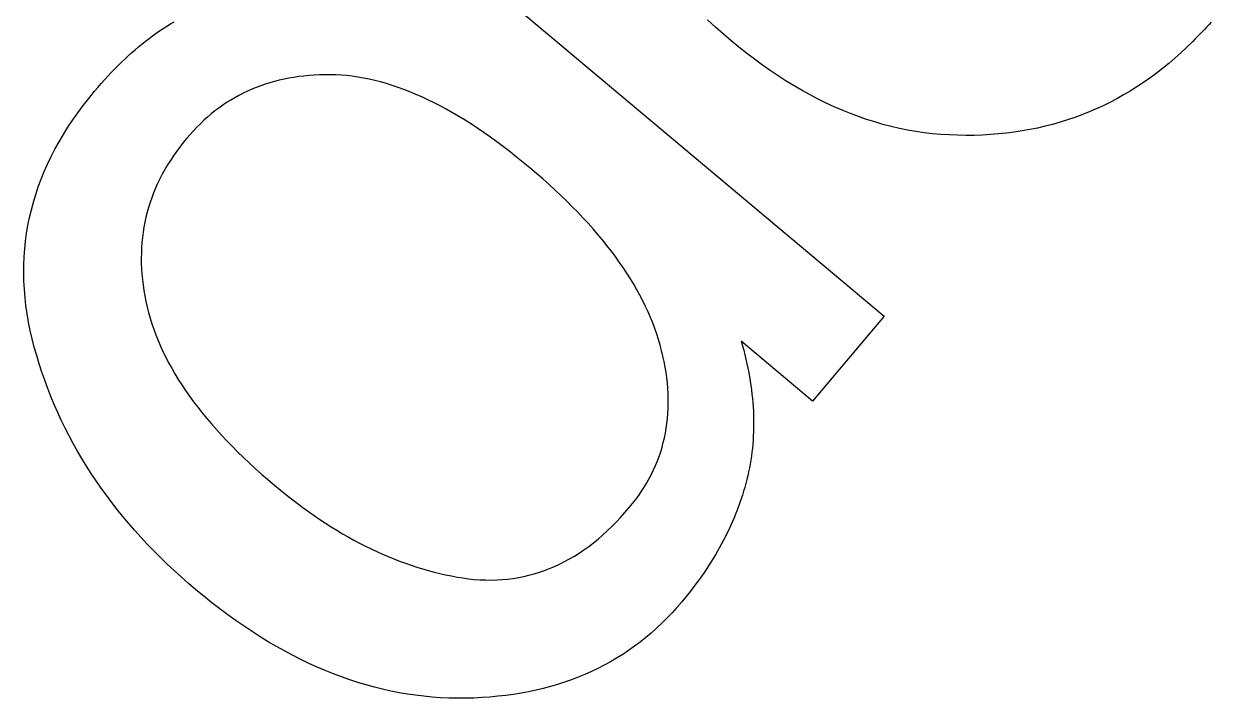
# Model space of a CAD drawing. Header units: metres. Extents: x -53 to 53, y -52 to 53.
# Drawn here: x -31.21 to -25.93, y 23.07 to 26.07 of the extents above; entities that cross this region are included whole.
import ezdxf

# ---------------------------------------------------------------- set-up
doc = ezdxf.new("R2010")
doc.units = ezdxf.units.M

msp = doc.modelspace()

# ---------------------------------------------------------------- linework, layer by layer
for p, q in [((-30.8185, 27.6478), (-27.3866, 24.7681)), ((-30.5881, 26.0456), (-30.5721, 26.0559)), ((-30.5721, 26.0559), (-30.5562, 26.0659)), ((-30.5562, 26.0659), (-30.5401, 26.0755)), ((-28.1361, 26.0519), (-28.1705, 26.0836)), ((-28.1015, 26.0212), (-28.1361, 26.0519)), ((-25.9534, 26.0523), (-25.9634, 26.0416)), ((-25.9435, 26.063), (-25.9534, 26.0523)), ((-25.9338, 26.0737), (-25.9435, 26.063)), ((-30.6667, 25.9889), (-30.6511, 26.0009)), ((-30.6511, 26.0009), (-30.6355, 26.0126)), ((-30.6355, 26.0126), (-30.6197, 26.024)), ((-30.6197, 26.024), (-30.6039, 26.0349)), ((-30.6039, 26.0349), (-30.5881, 26.0456)), ((-28.0669, 25.9915), (-28.1015, 26.0212)), ((-25.9942, 26.0095), (-26.0047, 25.9988)), ((-25.9838, 26.0202), (-25.9942, 26.0095)), ((-25.9735, 26.0309), (-25.9838, 26.0202)), ((-25.9634, 26.0416), (-25.9735, 26.0309)), ((-30.7285, 25.9372), (-30.7132, 25.9507)), ((-30.7132, 25.9507), (-30.6978, 25.9637)), ((-30.6978, 25.9637), (-30.6823, 25.9765)), ((-30.6823, 25.9765), (-30.6667, 25.9889)), ((-28.0321, 25.9628), (-28.0669, 25.9915)), ((-27.9973, 25.9351), (-28.0321, 25.9628)), ((-26.0417, 25.9624), (-26.0683, 25.9375)), ((-26.0154, 25.9881), (-26.0417, 25.9624)), ((-26.0047, 25.9988), (-26.0154, 25.9881)), ((-30.7893, 25.8801), (-30.7742, 25.8949)), ((-30.7742, 25.8949), (-30.759, 25.9093)), ((-30.759, 25.9093), (-30.7438, 25.9235)), ((-30.7438, 25.9235), (-30.7285, 25.9372)), ((-27.9624, 25.9085), (-27.9973, 25.9351)), ((-27.9274, 25.8828), (-27.9624, 25.9085)), ((-26.0953, 25.9134), (-26.1226, 25.8901)), ((-26.0683, 25.9375), (-26.0953, 25.9134)), ((-30.8341, 25.8336), (-30.8192, 25.8494)), ((-30.8192, 25.8494), (-30.8043, 25.8649)), ((-30.8043, 25.8649), (-30.7893, 25.8801)), ((-27.8923, 25.8582), (-27.9274, 25.8828)), ((-27.8571, 25.8346), (-27.8923, 25.8582)), ((-26.1782, 25.846), (-26.2065, 25.8252)), ((-26.1502, 25.8676), (-26.1782, 25.846)), ((-26.1226, 25.8901), (-26.1502, 25.8676)), ((-30.8784, 25.7839), (-30.8637, 25.8008)), ((-30.8637, 25.8008), (-30.849, 25.8174)), ((-30.849, 25.8174), (-30.8341, 25.8336)), ((-30.1552, 25.7908), (-30.1751, 25.7833)), ((-30.135, 25.7977), (-30.1552, 25.7908)), ((-30.1145, 25.8041), (-30.135, 25.7977)), ((-30.0938, 25.81), (-30.1145, 25.8041)), ((-30.0727, 25.8154), (-30.0938, 25.81)), ((-30.0514, 25.8202), (-30.0727, 25.8154)), ((-30.0297, 25.8245), (-30.0514, 25.8202)), ((-30.0078, 25.8283), (-30.0297, 25.8245)), ((-29.9856, 25.8315), (-30.0078, 25.8283)), ((-29.9631, 25.8343), (-29.9856, 25.8315)), ((-29.9402, 25.8364), (-29.9631, 25.8343)), ((-29.9172, 25.8381), (-29.9402, 25.8364)), ((-29.8938, 25.8392), (-29.9172, 25.8381)), ((-29.8701, 25.8398), (-29.8938, 25.8392)), ((-29.8461, 25.8398), (-29.8701, 25.8398)), ((-29.822, 25.8393), (-29.8461, 25.8398)), ((-29.7977, 25.838), (-29.822, 25.8393)), ((-29.7732, 25.8359), (-29.7977, 25.838)), ((-29.7485, 25.8331), (-29.7732, 25.8359)), ((-29.7237, 25.8296), (-29.7485, 25.8331)), ((-29.6987, 25.8253), (-29.7237, 25.8296)), ((-29.6735, 25.8203), (-29.6987, 25.8253)), ((-29.6482, 25.8145), (-29.6735, 25.8203)), ((-29.6227, 25.8079), (-29.6482, 25.8145)), ((-29.597, 25.8006), (-29.6227, 25.8079)), ((-29.5712, 25.7926), (-29.597, 25.8006)), ((-29.5452, 25.7838), (-29.5712, 25.7926)), ((-27.8218, 25.812), (-27.8571, 25.8346)), ((-27.7865, 25.7904), (-27.8218, 25.812)), ((-27.751, 25.7698), (-27.7865, 25.7904)), ((-26.2352, 25.8052), (-26.2642, 25.786)), ((-26.2065, 25.8252), (-26.2352, 25.8052)), ((-30.9189, 25.7351), (-30.8931, 25.7667)), ((-30.8931, 25.7667), (-30.8784, 25.7839)), ((-30.2703, 25.7379), (-30.2884, 25.7272)), ((-30.2518, 25.748), (-30.2703, 25.7379)), ((-30.2331, 25.7576), (-30.2518, 25.748)), ((-30.2141, 25.7667), (-30.2331, 25.7576)), ((-30.1947, 25.7752), (-30.2141, 25.7667)), ((-30.1751, 25.7833), (-30.1947, 25.7752)), ((-29.519, 25.7742), (-29.5452, 25.7838)), ((-29.4926, 25.764), (-29.519, 25.7742)), ((-29.4661, 25.7529), (-29.4926, 25.764)), ((-29.4394, 25.7411), (-29.4661, 25.7529)), ((-29.4125, 25.7286), (-29.4394, 25.7411)), ((-27.7155, 25.7502), (-27.751, 25.7698)), ((-27.6799, 25.7317), (-27.7155, 25.7502)), ((-26.3232, 25.75), (-26.3532, 25.7333)), ((-26.2935, 25.7676), (-26.3232, 25.75)), ((-26.2642, 25.786), (-26.2935, 25.7676)), ((-30.9673, 25.6714), (-30.9437, 25.7034)), ((-30.9437, 25.7034), (-30.9189, 25.7351)), ((-30.3412, 25.692), (-30.3582, 25.6792)), ((-30.3239, 25.7042), (-30.3412, 25.692)), ((-30.3063, 25.716), (-30.3239, 25.7042)), ((-30.2884, 25.7272), (-30.3063, 25.716)), ((-29.3855, 25.7153), (-29.4125, 25.7286)), ((-29.3583, 25.7013), (-29.3855, 25.7153)), ((-29.3309, 25.6865), (-29.3583, 25.7013)), ((-29.3034, 25.671), (-29.3309, 25.6865)), ((-27.6441, 25.7141), (-27.6799, 25.7317)), ((-27.6083, 25.6976), (-27.6441, 25.7141)), ((-27.5724, 25.682), (-27.6083, 25.6976)), ((-26.4452, 25.688), (-26.4765, 25.6746)), ((-26.4142, 25.7023), (-26.4452, 25.688)), ((-26.3835, 25.7174), (-26.4142, 25.7023)), ((-26.3532, 25.7333), (-26.3835, 25.7174)), ((-31.0113, 25.6071), (-30.9899, 25.6393)), ((-30.9899, 25.6393), (-30.9673, 25.6714)), ((-30.4074, 25.6376), (-30.4232, 25.6226)), ((-30.3913, 25.652), (-30.4074, 25.6376)), ((-30.3749, 25.6658), (-30.3913, 25.652)), ((-30.3582, 25.6792), (-30.3749, 25.6658)), ((-29.2757, 25.6547), (-29.3034, 25.671)), ((-29.2478, 25.6377), (-29.2757, 25.6547)), ((-29.2197, 25.6199), (-29.2478, 25.6377)), ((-27.5364, 25.6675), (-27.5724, 25.682)), ((-27.5004, 25.654), (-27.5364, 25.6675)), ((-27.4642, 25.6415), (-27.5004, 25.654)), ((-27.4279, 25.6301), (-27.4642, 25.6415)), ((-27.3916, 25.6196), (-27.4279, 25.6301)), ((-26.5725, 25.6391), (-26.6052, 25.6289)), ((-26.5402, 25.6501), (-26.5725, 25.6391)), ((-26.5082, 25.6619), (-26.5402, 25.6501)), ((-26.4765, 25.6746), (-26.5082, 25.6619)), ((-31.0316, 25.5746), (-31.0113, 25.6071)), ((-30.454, 25.5912), (-30.469, 25.5747)), ((-30.4388, 25.6072), (-30.454, 25.5912)), ((-30.4232, 25.6226), (-30.4388, 25.6072)), ((-29.1915, 25.6014), (-29.2197, 25.6199)), ((-29.1631, 25.5821), (-29.1915, 25.6014)), ((-29.1345, 25.5621), (-29.1631, 25.5821)), ((-27.3551, 25.6101), (-27.3916, 25.6196)), ((-27.3186, 25.6017), (-27.3551, 25.6101)), ((-27.282, 25.5943), (-27.3186, 25.6017)), ((-27.2453, 25.5878), (-27.282, 25.5943)), ((-27.2085, 25.5824), (-27.2453, 25.5878)), ((-27.1716, 25.578), (-27.2085, 25.5824)), ((-27.1346, 25.5746), (-27.1716, 25.578)), ((-26.8433, 25.5805), (-26.8786, 25.5768)), ((-26.8083, 25.585), (-26.8433, 25.5805)), ((-26.7736, 25.5902), (-26.8083, 25.585)), ((-26.7392, 25.5963), (-26.7736, 25.5902)), ((-26.7052, 25.6032), (-26.7392, 25.5963)), ((-26.6715, 25.611), (-26.7052, 25.6032)), ((-26.6382, 25.6195), (-26.6715, 25.611)), ((-26.6052, 25.6289), (-26.6382, 25.6195)), ((-31.0689, 25.5091), (-31.0508, 25.5419)), ((-31.0508, 25.5419), (-31.0316, 25.5746)), ((-30.4995, 25.5383), (-30.5146, 25.5188)), ((-30.4837, 25.5576), (-30.4995, 25.5383)), ((-30.469, 25.5747), (-30.4837, 25.5576)), ((-29.1058, 25.5413), (-29.1345, 25.5621)), ((-29.0769, 25.5198), (-29.1058, 25.5413)), ((-27.0976, 25.5723), (-27.1346, 25.5746)), ((-27.0604, 25.5709), (-27.0976, 25.5723)), ((-27.0234, 25.5705), (-27.0604, 25.5709)), ((-26.9867, 25.5708), (-27.0234, 25.5705)), ((-26.9503, 25.572), (-26.9867, 25.5708)), ((-26.9143, 25.574), (-26.9503, 25.572)), ((-26.8786, 25.5768), (-26.9143, 25.574)), ((-31.1017, 25.4429), (-31.0858, 25.4761)), ((-31.0858, 25.4761), (-31.0689, 25.5091)), ((-30.543, 25.4794), (-30.5563, 25.4594)), ((-30.5292, 25.4992), (-30.543, 25.4794)), ((-30.5146, 25.5188), (-30.5292, 25.4992)), ((-29.0478, 25.4975), (-29.0769, 25.5198)), ((-29.0186, 25.4745), (-29.0478, 25.4975)), ((-28.9892, 25.4507), (-29.0186, 25.4745)), ((-31.1165, 25.4095), (-31.1017, 25.4429)), ((-30.5808, 25.419), (-30.5921, 25.3985)), ((-30.5689, 25.4393), (-30.5808, 25.419)), ((-30.5563, 25.4594), (-30.5689, 25.4393)), ((-28.9596, 25.4262), (-28.9892, 25.4507)), ((-28.9306, 25.4016), (-28.9596, 25.4262)), ((-31.1427, 25.3422), (-31.1301, 25.376)), ((-31.1301, 25.376), (-31.1165, 25.4095)), ((-30.6027, 25.3779), (-30.6127, 25.3571)), ((-30.5921, 25.3985), (-30.6027, 25.3779)), ((-28.9023, 25.377), (-28.9306, 25.4016)), ((-28.8747, 25.3523), (-28.9023, 25.377)), ((-31.1541, 25.3083), (-31.1427, 25.3422)), ((-30.6308, 25.315), (-30.6389, 25.2937)), ((-30.6221, 25.3361), (-30.6308, 25.315)), ((-30.6127, 25.3571), (-30.6221, 25.3361)), ((-28.8479, 25.3277), (-28.8747, 25.3523)), ((-28.8217, 25.3031), (-28.8479, 25.3277)), ((-31.1737, 25.2399), (-31.1645, 25.2742)), ((-31.1645, 25.2742), (-31.1541, 25.3083)), ((-30.6463, 25.2722), (-30.6531, 25.2506)), ((-30.6389, 25.2937), (-30.6463, 25.2722)), ((-28.7962, 25.2785), (-28.8217, 25.3031)), ((-28.7715, 25.2539), (-28.7962, 25.2785)), ((-31.1818, 25.2055), (-31.1737, 25.2399)), ((-30.6593, 25.2288), (-30.6648, 25.2068)), ((-30.6531, 25.2506), (-30.6593, 25.2288)), ((-28.7474, 25.2293), (-28.7715, 25.2539)), ((-28.724, 25.2047), (-28.7474, 25.2293)), ((-31.1947, 25.136), (-31.1888, 25.1708)), ((-31.1888, 25.1708), (-31.1818, 25.2055)), ((-30.6738, 25.1624), (-30.6774, 25.1399)), ((-30.6696, 25.1847), (-30.6738, 25.1624)), ((-30.6648, 25.2068), (-30.6696, 25.1847)), ((-28.7014, 25.18), (-28.724, 25.2047)), ((-28.6794, 25.1554), (-28.7014, 25.18)), ((-28.6582, 25.1308), (-28.6794, 25.1554)), ((-31.1994, 25.101), (-31.1947, 25.136)), ((-30.6803, 25.1173), (-30.6826, 25.0945)), ((-30.6774, 25.1399), (-30.6803, 25.1173)), ((-28.6376, 25.1062), (-28.6582, 25.1308)), ((-28.6178, 25.0816), (-28.6376, 25.1062)), ((-31.2056, 25.0305), (-31.2031, 25.0659)), ((-31.2031, 25.0659), (-31.1994, 25.101)), ((-30.6842, 25.0715), (-30.6852, 25.0484)), ((-30.6826, 25.0945), (-30.6842, 25.0715)), ((-28.5987, 25.057), (-28.6178, 25.0816)), ((-28.5802, 25.0324), (-28.5987, 25.057)), ((-31.2071, 24.9949), (-31.2056, 25.0305)), ((-30.6852, 25.0484), (-30.6856, 25.0251)), ((-30.6856, 25.0251), (-30.6853, 25.0016)), ((-30.6853, 25.0016), (-30.6843, 24.978)), ((-28.5625, 25.0078), (-28.5802, 25.0324)), ((-28.5455, 24.9832), (-28.5625, 25.0078)), ((-31.2074, 24.9592), (-31.2071, 24.9949)), ((-31.2067, 24.9233), (-31.2074, 24.9592)), ((-30.6843, 24.978), (-30.6827, 24.9542)), ((-30.6827, 24.9542), (-30.6805, 24.9302)), ((-28.5292, 24.9586), (-28.5455, 24.9832)), ((-28.5136, 24.934), (-28.5292, 24.9586)), ((-31.2048, 24.8872), (-31.2067, 24.9233)), ((-30.6805, 24.9302), (-30.6776, 24.9061)), ((-30.6776, 24.9061), (-30.6741, 24.8817)), ((-28.4987, 24.9094), (-28.5136, 24.934)), ((-28.4845, 24.8848), (-28.4987, 24.9094)), ((-31.2018, 24.851), (-31.2048, 24.8872)), ((-31.1977, 24.8145), (-31.2018, 24.851)), ((-30.6741, 24.8817), (-30.67, 24.8573)), ((-30.67, 24.8573), (-30.6651, 24.8326)), ((-28.4709, 24.8602), (-28.4845, 24.8848)), ((-28.4582, 24.8356), (-28.4709, 24.8602)), ((-31.1925, 24.7779), (-31.1977, 24.8145)), ((-30.6651, 24.8326), (-30.6597, 24.8079)), ((-30.6597, 24.8079), (-30.6534, 24.7832)), ((-28.4461, 24.811), (-28.4582, 24.8356)), ((-28.4347, 24.7864), (-28.4461, 24.811)), ((-28.424, 24.7618), (-28.4347, 24.7864)), ((-31.1862, 24.7411), (-31.1925, 24.7779)), ((-31.1788, 24.7041), (-31.1862, 24.7411)), ((-30.6534, 24.7832), (-30.6464, 24.7585)), ((-30.6464, 24.7585), (-30.6387, 24.7338)), ((-30.6387, 24.7338), (-30.6303, 24.7091)), ((-28.414, 24.7372), (-28.424, 24.7618)), ((-28.4047, 24.7126), (-28.414, 24.7372)), ((-27.3866, 24.7681), (-27.7041, 24.3897)), ((-31.1702, 24.6669), (-31.1788, 24.7041)), ((-30.6303, 24.7091), (-30.6211, 24.6843)), ((-30.6211, 24.6843), (-30.6111, 24.6596)), ((-28.3961, 24.688), (-28.4047, 24.7126)), ((-28.3883, 24.6634), (-28.3961, 24.688)), ((-31.1606, 24.6296), (-31.1702, 24.6669)), ((-31.15, 24.5924), (-31.1606, 24.6296)), ((-30.6111, 24.6596), (-30.6005, 24.6349)), ((-30.6005, 24.6349), (-30.5891, 24.6102)), ((-28.3811, 24.6388), (-28.3883, 24.6634)), ((-28.3746, 24.6142), (-28.3811, 24.6388)), ((-27.7041, 24.3897), (-28.0213, 24.6558)), ((-28.0213, 24.6558), (-28.0156, 24.6358)), ((-28.0156, 24.6358), (-28.0102, 24.6158)), ((-31.1388, 24.5555), (-31.15, 24.5924)), ((-30.5891, 24.6102), (-30.5769, 24.5854)), ((-30.5769, 24.5854), (-30.5641, 24.5607)), ((-28.3688, 24.5898), (-28.3746, 24.6142)), ((-28.3636, 24.5656), (-28.3688, 24.5898)), ((-28.0102, 24.6158), (-28.0051, 24.5959)), ((-28.0051, 24.5959), (-28.0004, 24.5761)), ((-28.0004, 24.5761), (-27.9959, 24.5564)), ((-31.1268, 24.5188), (-31.1388, 24.5555)), ((-30.5641, 24.5607), (-30.5504, 24.536)), ((-30.5504, 24.536), (-30.5361, 24.5113)), ((-28.3591, 24.5416), (-28.3636, 24.5656)), ((-28.3552, 24.5177), (-28.3591, 24.5416)), ((-27.9959, 24.5564), (-27.9917, 24.5368)), ((-27.9917, 24.5368), (-27.9879, 24.5173)), ((-31.1142, 24.4825), (-31.1268, 24.5188)), ((-31.1008, 24.4464), (-31.1142, 24.4825)), ((-30.5361, 24.5113), (-30.521, 24.4866)), ((-30.521, 24.4866), (-30.5052, 24.4618)), ((-28.3519, 24.4941), (-28.3552, 24.5177)), ((-28.3492, 24.4707), (-28.3519, 24.4941)), ((-28.3472, 24.4475), (-28.3492, 24.4707)), ((-27.9879, 24.5173), (-27.9844, 24.4979)), ((-27.9844, 24.4979), (-27.9812, 24.4786)), ((-27.9812, 24.4786), (-27.9783, 24.4593)), ((-31.0868, 24.4106), (-31.1008, 24.4464)), ((-30.5052, 24.4618), (-30.4886, 24.4371)), ((-30.4886, 24.4371), (-30.4713, 24.4124)), ((-28.3458, 24.4245), (-28.3472, 24.4475)), ((-28.3451, 24.4018), (-28.3458, 24.4245)), ((-27.9783, 24.4593), (-27.9757, 24.4402)), ((-27.9757, 24.4402), (-27.9734, 24.4211)), ((-27.9734, 24.4211), (-27.9714, 24.4021)), ((-31.0721, 24.3751), (-31.0868, 24.4106)), ((-31.0566, 24.3399), (-31.0721, 24.3751)), ((-30.4713, 24.4124), (-30.4533, 24.3876)), ((-30.4533, 24.3876), (-30.4345, 24.3629)), ((-28.3455, 24.3568), (-28.345, 24.3792)), ((-28.345, 24.3792), (-28.3451, 24.4018)), ((-27.9714, 24.4021), (-27.9697, 24.3832)), ((-27.9697, 24.3832), (-27.9684, 24.3644)), ((-27.9684, 24.3644), (-27.9673, 24.3457)), ((-31.0405, 24.305), (-31.0566, 24.3399)), ((-30.4345, 24.3629), (-30.4149, 24.3382)), ((-30.4149, 24.3382), (-30.3947, 24.3135)), ((-30.3947, 24.3135), (-30.3737, 24.2887)), ((-28.3509, 24.291), (-28.3485, 24.3127)), ((-28.3485, 24.3127), (-28.3467, 24.3347)), ((-28.3467, 24.3347), (-28.3455, 24.3568)), ((-27.9673, 24.3457), (-27.9665, 24.3271)), ((-27.9665, 24.3271), (-27.9661, 24.3085)), ((-31.0237, 24.2704), (-31.0405, 24.305)), ((-31.0061, 24.236), (-31.0237, 24.2704)), ((-30.3737, 24.2887), (-30.352, 24.264)), ((-30.352, 24.264), (-30.3295, 24.2393)), ((-28.3577, 24.2482), (-28.354, 24.2695)), ((-28.354, 24.2695), (-28.3509, 24.291)), ((-27.9661, 24.2717), (-27.9666, 24.2534)), ((-27.9661, 24.3085), (-27.966, 24.2901)), ((-27.966, 24.2901), (-27.9661, 24.2717)), ((-30.9879, 24.2019), (-31.0061, 24.236)), ((-30.3295, 24.2393), (-30.3063, 24.2145)), ((-30.3063, 24.2145), (-30.2823, 24.1898)), ((-28.3727, 24.1854), (-28.3671, 24.2061)), ((-28.3671, 24.2061), (-28.362, 24.227)), ((-28.362, 24.227), (-28.3577, 24.2482)), ((-27.9685, 24.2172), (-27.97, 24.1992)), ((-27.9674, 24.2353), (-27.9685, 24.2172)), ((-27.9666, 24.2534), (-27.9674, 24.2353)), ((-30.9689, 24.1682), (-30.9879, 24.2019)), ((-30.9493, 24.1346), (-30.9689, 24.1682)), ((-30.2823, 24.1898), (-30.2576, 24.1651)), ((-30.2576, 24.1651), (-30.2322, 24.1403)), ((-28.3858, 24.1447), (-28.3789, 24.1649)), ((-28.3789, 24.1649), (-28.3727, 24.1854)), ((-27.9737, 24.1634), (-27.9761, 24.1457)), ((-27.9717, 24.1813), (-27.9737, 24.1634)), ((-27.97, 24.1992), (-27.9717, 24.1813)), ((-30.9289, 24.1014), (-30.9493, 24.1346)), ((-30.9079, 24.0685), (-30.9289, 24.1014)), ((-30.2322, 24.1403), (-30.2061, 24.1156)), ((-30.2061, 24.1156), (-30.1792, 24.0909)), ((-28.4103, 24.0851), (-28.4015, 24.1047)), ((-28.4015, 24.1047), (-28.3933, 24.1246)), ((-28.3933, 24.1246), (-28.3858, 24.1447)), ((-27.9817, 24.1105), (-27.9849, 24.093)), ((-27.9787, 24.128), (-27.9817, 24.1105)), ((-27.9761, 24.1457), (-27.9787, 24.128)), ((-30.8861, 24.0359), (-30.9079, 24.0685)), ((-30.1792, 24.0909), (-30.1515, 24.0661)), ((-30.1515, 24.0661), (-30.1232, 24.0414)), ((-28.4298, 24.0463), (-28.4197, 24.0656)), ((-28.4197, 24.0656), (-28.4103, 24.0851)), ((-27.9924, 24.0583), (-27.9966, 24.0412)), ((-27.9885, 24.0756), (-27.9924, 24.0583)), ((-27.9849, 24.093), (-27.9885, 24.0756)), ((-30.8637, 24.0035), (-30.8861, 24.0359)), ((-30.8406, 23.9715), (-30.8637, 24.0035)), ((-30.1232, 24.0414), (-30.094, 24.0166)), ((-30.094, 24.0166), (-30.0689, 23.9958)), ((-30.0689, 23.9958), (-30.0438, 23.9755)), ((-28.4638, 23.9898), (-28.4519, 24.0085)), ((-28.4519, 24.0085), (-28.4405, 24.0273)), ((-28.4405, 24.0273), (-28.4298, 24.0463)), ((-28.0057, 24.0069), (-28.0106, 23.9899)), ((-28.001, 24.024), (-28.0057, 24.0069)), ((-27.9966, 24.0412), (-28.001, 24.024)), ((-30.8167, 23.9397), (-30.8406, 23.9715)), ((-30.0438, 23.9755), (-30.0186, 23.9558)), ((-30.0186, 23.9558), (-29.9935, 23.9365)), ((-28.5036, 23.9352), (-28.4897, 23.9532)), ((-28.4897, 23.9532), (-28.4765, 23.9714)), ((-28.4765, 23.9714), (-28.4638, 23.9898)), ((-28.0213, 23.9559), (-28.0271, 23.939)), ((-28.0158, 23.9729), (-28.0213, 23.9559)), ((-28.0106, 23.9899), (-28.0158, 23.9729)), ((-30.7922, 23.9082), (-30.8167, 23.9397)), ((-30.767, 23.8769), (-30.7922, 23.9082)), ((-29.9935, 23.9365), (-29.9683, 23.9178)), ((-29.9683, 23.9178), (-29.9431, 23.8996)), ((-29.9431, 23.8996), (-29.9179, 23.8819)), ((-28.5568, 23.8734), (-28.5374, 23.895)), ((-28.5374, 23.895), (-28.5181, 23.9174)), ((-28.5181, 23.9174), (-28.5036, 23.9352)), ((-28.0394, 23.9053), (-28.0459, 23.8885)), ((-28.0331, 23.9221), (-28.0394, 23.9053)), ((-28.0271, 23.939), (-28.0331, 23.9221)), ((-30.741, 23.846), (-30.767, 23.8769)), ((-30.7144, 23.8154), (-30.741, 23.846)), ((-29.9179, 23.8819), (-29.8927, 23.8647)), ((-29.8927, 23.8647), (-29.8674, 23.848)), ((-29.8674, 23.848), (-29.8422, 23.8319)), ((-28.5963, 23.8326), (-28.5765, 23.8526)), ((-28.5765, 23.8526), (-28.5568, 23.8734)), ((-28.0673, 23.8384), (-28.0749, 23.8218)), ((-28.0599, 23.8551), (-28.0673, 23.8384)), ((-28.0528, 23.8718), (-28.0599, 23.8551)), ((-28.0459, 23.8885), (-28.0528, 23.8718)), ((-30.687, 23.785), (-30.7144, 23.8154)), ((-30.659, 23.7549), (-30.687, 23.785)), ((-29.8422, 23.8319), (-29.8169, 23.8163)), ((-29.8169, 23.8163), (-29.7916, 23.8012)), ((-29.7916, 23.8012), (-29.7663, 23.7866)), ((-29.7663, 23.7866), (-29.741, 23.7726)), ((-28.6571, 23.7774), (-28.6366, 23.795)), ((-28.6366, 23.795), (-28.6164, 23.8134)), ((-28.6164, 23.8134), (-28.5963, 23.8326)), ((-28.091, 23.7887), (-28.0995, 23.7722)), ((-28.0829, 23.8053), (-28.091, 23.7887)), ((-28.0749, 23.8218), (-28.0829, 23.8053)), ((-30.6302, 23.7252), (-30.659, 23.7549)), ((-29.741, 23.7726), (-29.7157, 23.759)), ((-29.7157, 23.759), (-29.6903, 23.746)), ((-29.6903, 23.746), (-29.665, 23.7335)), ((-29.665, 23.7335), (-29.6396, 23.7215)), ((-28.7196, 23.7295), (-28.6985, 23.7446)), ((-28.6985, 23.7446), (-28.6777, 23.7606)), ((-28.6777, 23.7606), (-28.6571, 23.7774)), ((-28.1172, 23.7394), (-28.1265, 23.723)), ((-28.1082, 23.7558), (-28.1172, 23.7394)), ((-28.0995, 23.7722), (-28.1082, 23.7558)), ((-30.6008, 23.6956), (-30.6302, 23.7252)), ((-30.5707, 23.6664), (-30.6008, 23.6956)), ((-29.6396, 23.7215), (-29.6142, 23.7101)), ((-29.6142, 23.7101), (-29.5888, 23.6992)), ((-29.5888, 23.6992), (-29.5634, 23.6888)), ((-29.5634, 23.6888), (-29.538, 23.6788)), ((-29.538, 23.6788), (-29.5125, 23.6695)), ((-28.8056, 23.677), (-28.7838, 23.6889)), ((-28.7838, 23.6889), (-28.7622, 23.7016)), ((-28.7622, 23.7016), (-28.7408, 23.7151)), ((-28.7408, 23.7151), (-28.7196, 23.7295)), ((-28.1459, 23.6904), (-28.156, 23.6742)), ((-28.1361, 23.7067), (-28.1459, 23.6904)), ((-28.1265, 23.723), (-28.1361, 23.7067)), ((-30.5398, 23.6375), (-30.5707, 23.6664)), ((-30.5083, 23.6089), (-30.5398, 23.6375)), ((-29.5125, 23.6695), (-29.4871, 23.6606)), ((-29.4871, 23.6606), (-29.4616, 23.6523)), ((-29.4616, 23.6523), (-29.4361, 23.6445)), ((-29.4361, 23.6445), (-29.4106, 23.6372)), ((-29.4106, 23.6372), (-29.3851, 23.6304)), ((-29.3851, 23.6304), (-29.3596, 23.6242)), ((-28.9406, 23.6225), (-28.9176, 23.6295)), ((-28.9176, 23.6295), (-28.8949, 23.6374)), ((-28.8949, 23.6374), (-28.8723, 23.6461)), ((-28.8723, 23.6461), (-28.8499, 23.6556)), ((-28.8499, 23.6556), (-28.8277, 23.6659)), ((-28.8277, 23.6659), (-28.8056, 23.677)), ((-28.1879, 23.6258), (-28.199, 23.6097)), ((-28.177, 23.6419), (-28.1879, 23.6258)), ((-28.1664, 23.658), (-28.177, 23.6419)), ((-28.156, 23.6742), (-28.1664, 23.658)), ((-30.4761, 23.5805), (-30.5083, 23.6089)), ((-30.4431, 23.5524), (-30.4761, 23.5805)), ((-29.3596, 23.6242), (-29.334, 23.6184)), ((-29.334, 23.6184), (-29.3085, 23.6132)), ((-29.3085, 23.6132), (-29.2829, 23.6085)), ((-29.2829, 23.6085), (-29.2573, 23.6044)), ((-29.2573, 23.6044), (-29.2318, 23.6009)), ((-29.2318, 23.6009), (-29.2064, 23.5982)), ((-29.2064, 23.5982), (-29.1813, 23.5964)), ((-29.1813, 23.5964), (-29.1563, 23.5954)), ((-29.1563, 23.5954), (-29.1316, 23.5951)), ((-29.1316, 23.5951), (-29.107, 23.5957)), ((-29.107, 23.5957), (-29.0827, 23.5971)), ((-29.0827, 23.5971), (-29.0585, 23.5993)), ((-29.0585, 23.5993), (-29.0345, 23.6023)), ((-29.0345, 23.6023), (-29.0108, 23.6062)), ((-29.0108, 23.6062), (-28.9872, 23.6108)), ((-28.9872, 23.6108), (-28.9638, 23.6162)), ((-28.9638, 23.6162), (-28.9406, 23.6225)), ((-28.2222, 23.5777), (-28.2342, 23.5618)), ((-28.2105, 23.5937), (-28.2222, 23.5777)), ((-28.199, 23.6097), (-28.2105, 23.5937)), ((-30.4075, 23.523), (-30.4431, 23.5524)), ((-30.3719, 23.4946), (-30.4075, 23.523)), ((-28.259, 23.5301), (-28.2718, 23.5143)), ((-28.2465, 23.5459), (-28.259, 23.5301)), ((-28.2342, 23.5618), (-28.2465, 23.5459)), ((-30.3362, 23.467), (-30.3719, 23.4946)), ((-28.3064, 23.4735), (-28.3284, 23.4493)), ((-28.2849, 23.4985), (-28.3064, 23.4735)), ((-28.2718, 23.5143), (-28.2849, 23.4985)), ((-30.3005, 23.4404), (-30.3362, 23.467)), ((-30.2648, 23.4147), (-30.3005, 23.4404)), ((-28.3508, 23.4258), (-28.3737, 23.4031)), ((-28.3284, 23.4493), (-28.3508, 23.4258)), ((-30.229, 23.39), (-30.2648, 23.4147)), ((-30.1931, 23.3661), (-30.229, 23.39)), ((-30.1572, 23.3432), (-30.1931, 23.3661)), ((-28.3972, 23.3811), (-28.4211, 23.3599)), ((-28.3737, 23.4031), (-28.3972, 23.3811)), ((-30.1213, 23.3212), (-30.1572, 23.3432)), ((-30.0853, 23.3002), (-30.1213, 23.3212)), ((-28.4702, 23.3197), (-28.4956, 23.3007)), ((-28.4454, 23.3394), (-28.4702, 23.3197)), ((-28.4211, 23.3599), (-28.4454, 23.3394)), ((-30.0493, 23.28), (-30.0853, 23.3002)), ((-30.0132, 23.2608), (-30.0493, 23.28)), ((-29.9772, 23.2425), (-30.0132, 23.2608)), ((-28.5476, 23.265), (-28.5744, 23.2483)), ((-28.5214, 23.2825), (-28.5476, 23.265)), ((-28.4956, 23.3007), (-28.5214, 23.2825)), ((-29.941, 23.2251), (-29.9772, 23.2425)), ((-29.9048, 23.2086), (-29.941, 23.2251)), ((-29.8686, 23.1931), (-29.9048, 23.2086)), ((-28.6293, 23.2171), (-28.6575, 23.2026)), ((-28.6016, 23.2323), (-28.6293, 23.2171)), ((-28.5744, 23.2483), (-28.6016, 23.2323)), ((-29.8323, 23.1785), (-29.8686, 23.1931)), ((-29.796, 23.1648), (-29.8323, 23.1785)), ((-29.7596, 23.152), (-29.796, 23.1648)), ((-29.7232, 23.1402), (-29.7596, 23.152)), ((-28.7749, 23.1522), (-28.8055, 23.1414)), ((-28.7449, 23.1637), (-28.7749, 23.1522)), ((-28.7153, 23.1759), (-28.7449, 23.1637)), ((-28.6861, 23.1889), (-28.7153, 23.1759)), ((-28.6575, 23.2026), (-28.6861, 23.1889)), ((-29.6868, 23.1292), (-29.7232, 23.1402)), ((-29.6503, 23.1192), (-29.6868, 23.1292)), ((-29.6138, 23.1102), (-29.6503, 23.1192)), ((-29.5772, 23.102), (-29.6138, 23.1102)), ((-29.5406, 23.0948), (-29.5772, 23.102)), ((-28.9654, 23.099), (-28.9988, 23.0928)), ((-28.9325, 23.106), (-28.9654, 23.099)), ((-28.9, 23.1137), (-28.9325, 23.106)), ((-28.868, 23.1222), (-28.9, 23.1137)), ((-28.8365, 23.1315), (-28.868, 23.1222)), ((-28.8055, 23.1414), (-28.8365, 23.1315)), ((-29.5039, 23.0885), (-29.5406, 23.0948)), ((-29.4672, 23.0831), (-29.5039, 23.0885)), ((-29.4305, 23.0786), (-29.4672, 23.0831)), ((-29.3937, 23.0751), (-29.4305, 23.0786)), ((-29.3568, 23.0724), (-29.3937, 23.0751)), ((-29.3199, 23.0708), (-29.3568, 23.0724)), ((-29.283, 23.07), (-29.3199, 23.0708)), ((-29.2461, 23.0701), (-29.283, 23.07)), ((-29.2093, 23.0711), (-29.2461, 23.0701)), ((-29.173, 23.0729), (-29.2093, 23.0711)), ((-29.1373, 23.0753), (-29.173, 23.0729)), ((-29.1019, 23.0786), (-29.1373, 23.0753)), ((-29.0671, 23.0826), (-29.1019, 23.0786)), ((-29.0327, 23.0873), (-29.0671, 23.0826)), ((-28.9988, 23.0928), (-29.0327, 23.0873))]:
    msp.add_line(p, q)

doc.saveas('drawing.dxf')
